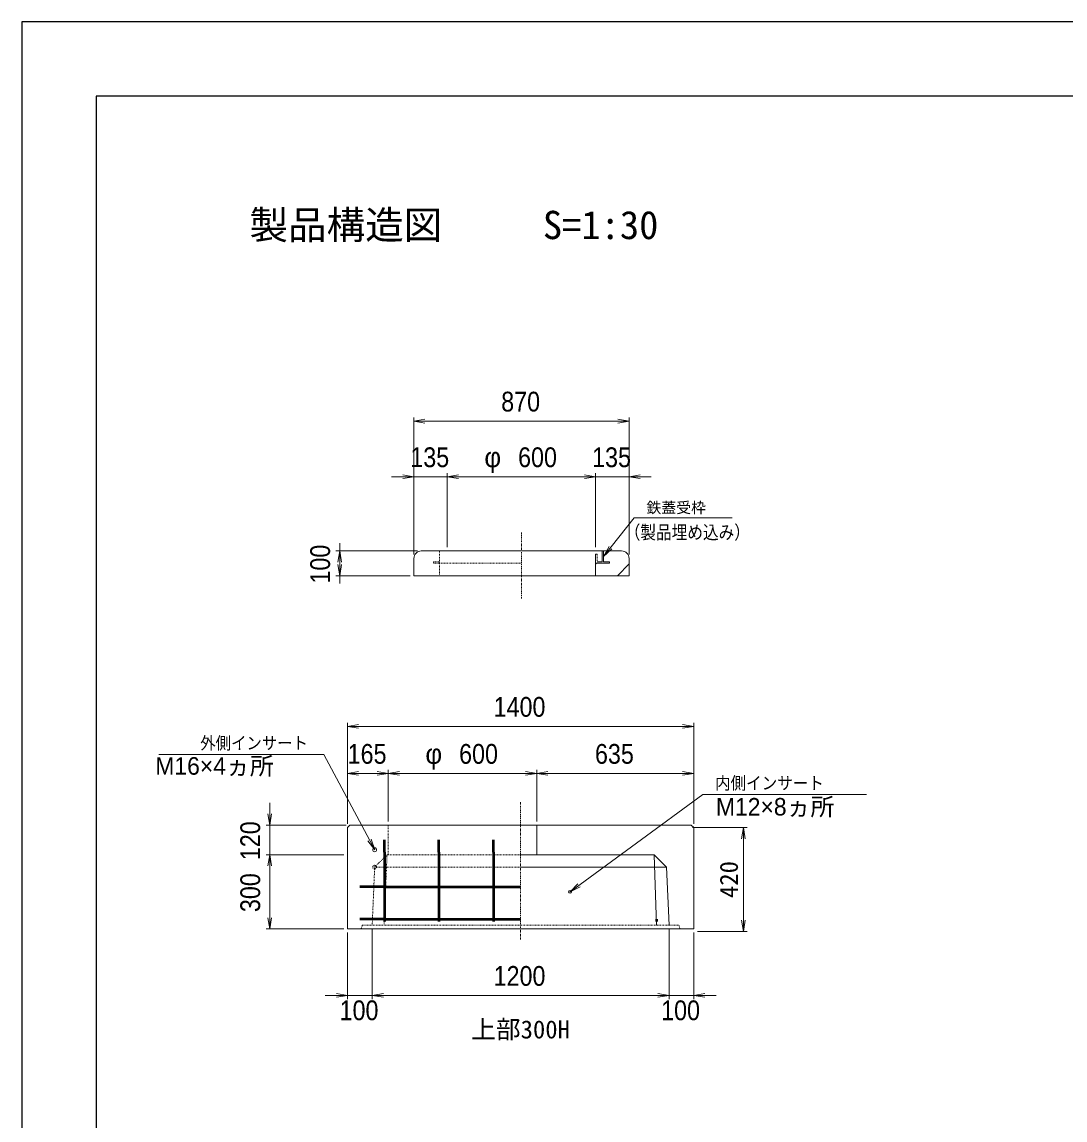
# Model space of a CAD drawing. Units: millimetres, scale not verified. Extents: x -210 to 210, y -148 to 148.
# Drawn here: x -210 to -69.4, y 0.5 to 148.5 of the extents above; entities that cross this region are included whole.
import ezdxf
from ezdxf.enums import TextEntityAlignment as Align

# ---------------------------------------------------------------- set-up
doc = ezdxf.new("R2010")
doc.units = ezdxf.units.MM
doc.header["$PDMODE"] = 32
doc.header["$PDSIZE"] = 0.5
doc.linetypes.add('USER1', pattern=[12.95, 6.35, -3.175, 0.25, -3.175])
doc.linetypes.add('USER2', pattern=[4.7625, 3.175, -1.5875])
doc.layers.add('0-0', color=7, linetype='Continuous')
for name, color, linetype, lineweight in [('0-1_0', 5, 'Continuous', 25), ('0-2_dims', 2, 'Continuous', 13), ('0-3_pen1実線', 4, 'Continuous', 13), ('0-4_pen2実線', 3, 'Continuous', 13), ('0-5_pen3実線', 7, 'Continuous', 18), ('0-6_pen4実線', 6, 'Continuous', 25), ('0-7_pen1一点', 4, 'USER1', 13), ('0-8_pen2破線', 3, 'USER2', 13), ('0-9_鉄筋１', 7, 'Continuous', 50), ('0-A_鉄筋２', 7, 'Continuous', 50)]:
    doc.layers.add(name, color=color, linetype=linetype, lineweight=lineweight)
doc.styles.add('ＭＳ ゴシック', font='')
doc.styles.add('ＭＳ Ｐゴシック', font='')
doc.styles.get('ＭＳ ゴシック').set_extended_font_data('MS Gothic')
doc.styles.get('ＭＳ Ｐゴシック').set_extended_font_data('MS PGothic')

# ---------------------------------------------------------------- blocks, each defined once
blk = doc.blocks.new('部分図 1')
at = {"layer": '0-1_0'}
blk.add_lwpolyline([(0, 0), (12600, 0), (12600, 8910), (0, 8910)], close=True, dxfattribs=at)
at = {"layer": '0-2_dims'}
for p, q in [((1584.43, 6755.59), (1584.43, 7310.54)), ((1584.43, 7295.54), (2454.43, 7295.54)), ((2454.43, 6770.59), (2454.43, 7310.54)), ((1584.43, 7070.54), (1494.43, 7070.54)), ((1584.43, 6755.59), (1584.43, 7085.54)), ((1719.43, 7070.54), (1584.43, 7070.54)), ((1719.43, 6785.59), (1719.43, 7085.54)), ((1719.43, 6785.59), (1719.43, 7085.54)), ((1719.43, 7070.54), (1809.43, 7070.54)), ((1719.43, 7070.54), (2319.43, 7070.54)), ((2319.43, 7070.54), (2229.43, 7070.54)), ((2319.43, 6785.59), (2319.43, 7085.54)), ((2319.43, 6785.59), (2319.43, 7085.54)), ((2319.43, 7070.54), (2454.43, 7070.54)), ((2454.43, 6755.59), (2454.43, 7085.54)), ((2454.43, 7070.54), (2544.43, 7070.54)), ((1284.48, 6770.59), (1284.48, 6802.41)), ((1599.43, 6770.59), (1269.48, 6770.59)), ((1284.48, 6770.59), (1284.48, 6670.59)), ((1569.43, 6670.59), (1269.48, 6670.59)), ((1284.48, 6670.59), (1284.48, 6638.78)), ((1316, 5666.87), (1316, 6076)), ((2716, 6061), (1316, 6061)), ((2716, 5666.87), (2716, 6076)), ((1316, 5666.87), (1316, 5885.87)), ((1481, 5870.87), (1316, 5870.87)), ((1481, 5676.87), (1481, 5885.87)), ((1481, 5676.87), (1481, 5885.87)), ((1481, 5870.87), (2081, 5870.87)), ((2081, 5676.87), (2081, 5885.87)), ((2081, 5676.87), (2081, 5885.87)), ((2081, 5870.87), (2716, 5870.87)), ((2716, 5666.87), (2716, 5885.87)), ((1001.84, 5661.87), (1001.84, 5751.87)), ((1311, 5661.87), (986.84, 5661.87)), ((1001.84, 5541.87), (1001.84, 5661.87)), ((1301, 5541.87), (986.84, 5541.87)), ((1301, 5541.87), (986.84, 5541.87)), ((1001.84, 5541.87), (1001.84, 5451.87)), ((1001.84, 5541.87), (1001.84, 5241.87)), ((1301, 5241.87), (986.84, 5241.87)), ((1416, 5241.87), (1416, 4957.87)), ((1416, 5241.87), (1416, 4957.87)), ((2616, 5241.87), (2616, 4957.87)), ((2616, 5241.87), (2616, 4957.87)), ((1316, 5226.87), (1316, 4957.87)), ((2716, 5226.87), (2716, 4957.87)), ((1316, 4972.87), (1226, 4972.87)), ((1416, 4972.87), (1316, 4972.87)), ((1416, 4972.87), (1506, 4972.87)), ((1416, 4972.87), (2616, 4972.87)), ((2616, 4972.87), (2526, 4972.87)), ((2616, 4972.87), (2716, 4972.87)), ((2716, 4972.87), (2806, 4972.87))]:
    blk.add_line(p, q, dxfattribs=at)
at = {"layer": '0-2_dims', "lineweight": 18}
for p, q in [((2520.44, 6903.95), (2871.91, 6903.95)), ((1175.11, 5947.87), (553.64, 5947.87)), ((2797.8, 5785.67), (3414.27, 5785.67)), ((2917, 5651.87), (2917, 5231.87))]:
    blk.add_line(p, q, dxfattribs=at)
at = {"layer": '0-2_dims', "color": 7, "lineweight": 18}
for p, q in [((2711, 5651.87), (2932, 5651.87)), ((2731, 5231.87), (2932, 5231.87))]:
    blk.add_line(p, q, dxfattribs=at)
at = {"layer": '0-2_dims'}
for points in [[(1629.43, 7303.04), (1584.43, 7295.54), (1629.43, 7288.04)], [(2409.43, 7288.04), (2454.43, 7295.54), (2409.43, 7303.04)], [(1539.43, 7063.04), (1584.43, 7070.54), (1539.43, 7078.04)], [(1764.43, 7078.04), (1719.43, 7070.54), (1764.43, 7063.04)], [(1764.43, 7078.04), (1719.43, 7070.54), (1764.43, 7063.04)], [(2274.43, 7063.04), (2319.43, 7070.54), (2274.43, 7078.04)], [(2274.43, 7063.04), (2319.43, 7070.54), (2274.43, 7078.04)], [(2499.43, 7078.04), (2454.43, 7070.54), (2499.43, 7063.04)], [(2351.43, 6748.59), (2475.44, 6903.95), (2520.44, 6903.95)], [(1291.98, 6725.59), (1284.48, 6770.59), (1276.98, 6725.59)], [(2373.64, 6788.44), (2351.43, 6748.59), (2385.36, 6779.08)], [(1276.98, 6715.59), (1284.48, 6670.59), (1291.98, 6715.59)], [(1361, 6068.5), (1316, 6061), (1361, 6053.5)], [(2671, 6053.5), (2716, 6061), (2671, 6068.5)], [(1426, 5561.87), (1220.11, 5947.87), (1175.11, 5947.87)], [(1361, 5878.37), (1316, 5870.87), (1361, 5863.37)], [(1436, 5863.37), (1481, 5870.87), (1436, 5878.37)], [(1526, 5878.37), (1481, 5870.87), (1526, 5863.37)], [(2036, 5863.37), (2081, 5870.87), (2036, 5878.37)], [(2126, 5878.37), (2081, 5870.87), (2126, 5863.37)], [(2671, 5863.37), (2716, 5870.87), (2671, 5878.37)], [(2216, 5391.87), (2752.8, 5785.67), (2797.8, 5785.67)], [(994.34, 5706.87), (1001.84, 5661.87), (1009.34, 5706.87)], [(1398.2, 5598.04), (1426, 5561.87), (1411.44, 5605.1)], [(1009.34, 5496.87), (1001.84, 5541.87), (994.34, 5496.87)], [(1009.34, 5496.87), (1001.84, 5541.87), (994.34, 5496.87)], [(2247.85, 5424.53), (2216, 5391.87), (2256.72, 5412.44)], [(994.34, 5286.87), (1001.84, 5241.87), (1009.34, 5286.87)], [(1271, 4965.37), (1316, 4972.87), (1271, 4980.37)], [(1461, 4980.37), (1416, 4972.87), (1461, 4965.37)], [(1461, 4980.37), (1416, 4972.87), (1461, 4965.37)], [(2571, 4965.37), (2616, 4972.87), (2571, 4980.37)], [(2571, 4965.37), (2616, 4972.87), (2571, 4980.37)], [(2761, 4980.37), (2716, 4972.87), (2761, 4965.37)]]:
    blk.add_lwpolyline(points, dxfattribs=at)
at = {"layer": '0-2_dims', "lineweight": 18}
for points in [[(2924.5, 5606.87), (2917, 5651.87), (2909.5, 5606.87)], [(2909.5, 5276.87), (2917, 5231.87), (2924.5, 5276.87)]]:
    blk.add_lwpolyline(points, dxfattribs=at)
at = {"layer": '0-3_pen1実線'}
for p, q in [((2351.43, 6749.62), (2372.4, 6770.59)), ((2319.43, 6717.62), (2322.4, 6720.59)), ((2407.11, 6670.59), (2454.43, 6717.91))]:
    blk.add_line(p, q, dxfattribs=at)
at = {"layer": '0-4_pen2実線'}
for p, q in [((2319.43, 6758.09), (2319.43, 6720.59)), ((2319.43, 6758.09), (2325.43, 6758.09)), ((2345.43, 6770.59), (2345.43, 6726.59)), ((2351.43, 6770.59), (2351.43, 6726.59)), ((2375.43, 6720.59), (2319.43, 6720.59)), ((2319.43, 6720.59), (2319.43, 6670.59)), ((2345.43, 6726.59), (2325.43, 6726.59)), ((2375.43, 6726.59), (2351.43, 6726.59)), ((2375.43, 6726.59), (2375.43, 6720.59))]:
    blk.add_line(p, q, dxfattribs=at)
at = {"layer": '0-4_pen2実線', "linetype": 'USER2'}
blk.add_line((2325.43, 6758.09), (2325.43, 6726.59), dxfattribs=at)
at = {"layer": '0-4_pen2実線'}
for centre, radius in [((1426, 5561.87), 8), ((2216, 5391.87), 6)]:
    blk.add_circle(centre, radius, dxfattribs=at)
at = {"layer": '0-5_pen3実線'}
for p, q in [((1614.43, 6770.59), (2424.43, 6770.59)), ((1584.43, 6740.59), (1584.43, 6670.59)), ((2454.43, 6740.59), (2454.43, 6670.59)), ((1584.43, 6670.59), (2454.43, 6670.59)), ((1316, 5651.87), (1326, 5661.87)), ((1316, 5651.87), (1316, 5241.87)), ((1326, 5661.87), (2706, 5661.87)), ((2081, 5661.87), (2081, 5541.87)), ((2716, 5651.87), (2706, 5661.87)), ((2716, 5651.87), (2716, 5241.87)), ((2556, 5541.87), (2016, 5541.87)), ((2556, 5541.87), (2566, 5256.87)), ((2606, 5491.87), (2016, 5491.87)), ((2716, 5241.87), (1316, 5241.87))]:
    blk.add_line(p, q, dxfattribs=at)
blk.add_lwpolyline([(2616, 5256.87), (2606, 5491.87), (2556, 5541.87)], dxfattribs=at)
for centre, start, end in [((1614.43, 6740.59), 90, 180), ((2424.43, 6740.59), 0, 90)]:
    blk.add_arc(centre, 30, start, end, dxfattribs=at)
at = {"layer": '0-6_pen4実線'}
blk.add_lwpolyline([(300, 300), (12300, 300), (12300, 8610), (300, 8610)], close=True, dxfattribs=at)
at = {"layer": '0-7_pen1一点'}
for p, q in [((2019.43, 6844.67), (2019.43, 6577.04)), ((2016, 5198.87), (2016, 5755.75))]:
    blk.add_line(p, q, dxfattribs=at)
at = {"layer": '0-8_pen2破線'}
for p, q in [((1687.43, 6770.59), (1687.43, 6670.59)), ((1663.43, 6726.59), (1687.43, 6726.59)), ((1663.43, 6726.59), (1663.43, 6720.59)), ((1663.43, 6720.59), (2019.43, 6720.59)), ((1481, 5661.87), (1481, 5541.87)), ((1426, 5491.87), (1476, 5541.87)), ((1476, 5541.87), (1463.87, 5256.74)), ((2016, 5541.87), (1476, 5541.87)), ((1416, 5256.87), (1426, 5491.87)), ((2016, 5491.87), (1426, 5491.87)), ((1371, 5241.87), (1376, 5256.87)), ((1376, 5256.87), (1371, 5241.87)), ((1376, 5256.87), (2656, 5256.87))]:
    blk.add_line(p, q, dxfattribs=at)
blk.add_lwpolyline([(2661, 5241.87), (2656, 5256.87), (2661, 5241.87)], dxfattribs=at)
blk.add_point((1426, 5491.87), dxfattribs=at)
at = {"layer": '0-9_鉄筋１'}
for p, q in [((1466, 5551.87), (1466, 5271.87)), ((1686, 5551.87), (1686, 5271.87)), ((1906, 5551.87), (1906, 5271.87)), ((1466, 5411.87), (2016, 5411.87)), ((1466, 5281.87), (2016, 5281.87)), ((2565.12, 5281.87), (2566, 5281.87)), ((2566, 5281.87), (2566, 5271.87))]:
    blk.add_line(p, q, dxfattribs=at)
at = {"layer": '0-A_鉄筋２'}
for p, q in [((1466, 5551.87), (1466, 5601.87)), ((1686, 5551.87), (1686, 5601.87)), ((1906, 5551.87), (1906, 5601.87)), ((1466, 5411.87), (1366, 5411.87)), ((1466, 5281.87), (1366, 5281.87))]:
    blk.add_line(p, q, dxfattribs=at)
at = {"layer": '0-2_dims', "color": 7, "style": 'ＭＳ Ｐゴシック'}
for s, height, width, p in [('870', 79.98, 0.9, (1937.61, 7310.54)), ('135', 79.98, 0.9, (1570.11, 7085.54)), ('600', 79.98, 0.9, (2005.79, 7085.54)), ('135', 79.98, 0.9, (2305.11, 7085.54)), ('（製品埋め込み）', 54.61, 0.85, (2436.79, 6802.39)), ('1400', 79.98, 0.9, (1906.91, 6076)), ('外側インサート', 50.68, 0.9, (720.83, 5953.14)), ('165', 79.98, 0.9, (1316.68, 5885.87)), ('600', 79.98, 0.9, (1767.36, 5885.87)), ('635', 79.98, 0.9, (2316.68, 5885.87)), ('内側インサート', 51.2, 0.9, (2802.08, 5790.85)), ('1200', 79.98, 0.9, (1906.91, 4987.87)), ('100', 79.98, 0.9, (1284.18, 4848.78)), ('100', 79.98, 0.9, (2584.18, 4848.78))]:
    blk.add_text(s, height=height, dxfattribs=dict(at, width=width)).set_placement(p, align=Align.BOTTOM_LEFT)
for s, height, p in [('φ', 79.98, (1869.43, 7085.54)), ('鉄蓋受枠', 44.11, (2524.73, 6910.49)), ('φ', 79.98, (1631, 5885.87)), ('M16×4ヵ所', 70.81, (539.02, 5844.42)), ('M12×8ヵ所', 70.81, (2805.52, 5679.39))]:
    blk.add_text(s, height=height, dxfattribs=at).set_placement(p, align=Align.BOTTOM_LEFT)
at = {"layer": '0-2_dims', "color": 7, "style": 'ＭＳ Ｐゴシック', "width": 0.9}
for s, p in [('100', (1269.48, 6638.78)), ('120', (986.84, 5520.05)), ('300', (986.84, 5310.05))]:
    blk.add_text(s, height=79.98, rotation=90, dxfattribs=at).set_placement(p, align=Align.BOTTOM_LEFT)
at = {"layer": '0-2_dims', "color": 7, "style": 'ＭＳ ゴシック'}
blk.add_text('420', height=73.31, rotation=90, dxfattribs=at).set_placement((2916.5, 5366.87), align=Align.BOTTOM_LEFT)
at = {"layer": '0-5_pen3実線', "style": 'ＭＳ ゴシック'}
for s, height, p in [('\u3000製品構造図\u3000', 114.4, (763.4, 7997.5)), ('S=1:30', 114.4, (2106.05, 7997.5)), ('上部300H', 73.31, (1816, 4776.87))]:
    blk.add_text(s, height=height, dxfattribs=at).set_placement(p, align=Align.BOTTOM_LEFT)

msp = doc.modelspace()

# ---------------------------------------------------------------- block references
at = {"layer": '0-0', "xscale": 0.03333333, "yscale": 0.03333333}
msp.add_blockref('部分図 1', (-210, -148.5), dxfattribs=at)

doc.saveas('drawing.dxf')
